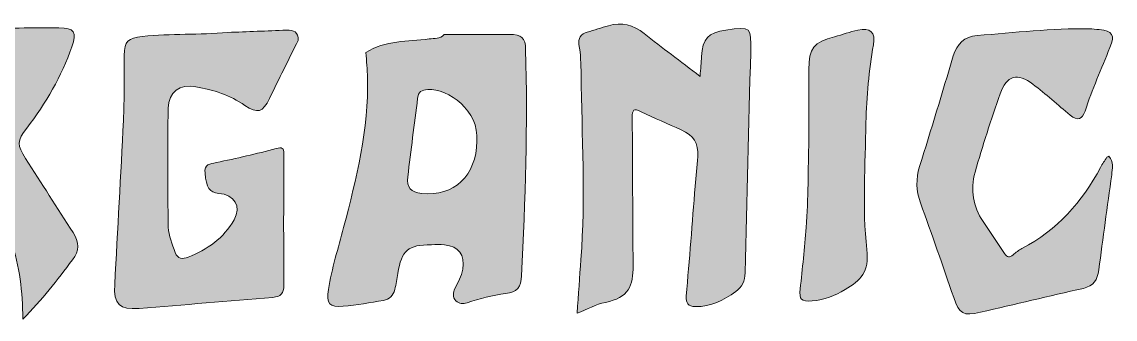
# Model space of a CAD drawing. Extents: x 639 to 1361, y -1331 to -668.
# Drawn here: x 1010.5 to 1359.7, y -1331.3 to -1236.5 of the extents above; entities that cross this region are included whole.
import ezdxf

# ---------------------------------------------------------------- set-up
doc = ezdxf.new("R2010")
doc.units = 0
doc.header["$MEASUREMENT"] = 0
doc.layers.add('katman 1', color=7, linetype='Continuous')

# ---------------------------------------------------------------- blocks, each defined once
blk = doc.blocks.new('block 4')
at = {"layer": 'katman 1', "true_color": 0xffffff}
h = blk.add_hatch(color=7, dxfattribs=at)
h.dxf.hatch_style = 2
edge = h.paths.add_edge_path()
edge.add_spline(control_points=[(986.7145619164285, -1238.478946973381), (990.1384713467141, -1238.83751566114), (993.5632840810367, -1238.800867325968), (996.9877096850578, -1238.500884357109), (1005.413342611284, -1238.451847852299), (1013.839835827073, -1238.382594542891), (1022.266458086293, -1238.362033622449), (1027.149977796833, -1238.350075597598), (1028.128127025404, -1239.74942259258), (1026.446691082363, -1244.401094261419), (1023.039170168175, -1253.82797517964), (1018.158317355274, -1262.44377510262), (1012.013699180214, -1270.354911848659), (1008.872997072755, -1274.398616886901), (1008.871276493634, -1275.752970738002), (1011.649925740203, -1280.058892033499), (1016.724859877613, -1287.92297094073), (1021.701247846044, -1295.851141420018), (1026.824702314583, -1303.683217555688), (1028.812745456444, -1306.722448506061), (1028.860577555924, -1309.45834135828), (1026.621501920754, -1312.374808988719), (1021.738154268123, -1318.735789980281), (1016.960278115434, -1325.178584508802), (1010.748428311344, -1331.26306843643), (1010.688078998774, -1322.430389515899), (1009.717973477584, -1314.37188516857), (1007.063980188113, -1306.574822817911), (1005.663643858474, -1302.460918151741), (1003.636629599594, -1298.64673836757), (1001.674352130023, -1294.79986758019), (1001.153059671753, -1293.777929614291), (1000.543802606084, -1292.70721323046), (999.1560265040034, -1292.617829145391), (995.7086311687581, -1291.627291748351), (993.4131205385156, -1293.41626388413), (991.7417929977964, -1296.033350748399), (990.3344883227301, -1298.23706848007), (989.3339285511511, -1300.700507629292), (988.1533531893547, -1303.049012093561), (985.8837802893158, -1306.064326994208), (986.3632626750168, -1309.48036477097), (986.8126779406302, -1312.849688824721), (987.090164337882, -1314.930041033771), (987.7427799973284, -1316.96273320133), (987.9853386384848, -1319.044892018461), (988.5089968930388, -1323.540507161491), (987.5928315271976, -1324.818381270881), (983.2742639700446, -1325.610880011682), (980.0538560349369, -1326.201984966949), (976.8095320500888, -1326.729772610761), (973.5524327652911, -1327.03930479371), (968.2696096559484, -1327.541369779741), (966.6923117640272, -1326.029496910582), (967.0444712949966, -1320.667742240588), (967.3663486334917, -1315.767446889491), (967.9733689463119, -1310.88556173494), (968.4742295275537, -1305.997482495561), (970.4004178501236, -1287.199897567261), (970.323852079373, -1268.370051780541), (969.4063962791924, -1249.525581071332), (969.3551230214771, -1248.47318885507), (969.3201522509044, -1247.414516525048), (969.370866320407, -1246.363328714171), (969.6080481518202, -1241.447031977299), (971.3725020372985, -1239.672598735051), (976.2788194211516, -1239.421308155172), (979.7704336397292, -1239.242453956071), (983.2913837322685, -1239.40909204345), (986.7145619164285, -1238.478946973381)], knot_values=[0, 0, 0, 0, 1, 1, 1, 2, 2, 2, 3, 3, 3, 4, 4, 4, 5, 5, 5, 6, 6, 6, 7, 7, 7, 8, 8, 8, 9, 9, 9, 10, 10, 10, 11, 11, 11, 12, 12, 12, 13, 13, 13, 14, 14, 14, 15, 15, 15, 16, 16, 16, 17, 17, 17, 18, 18, 18, 19, 19, 19, 20, 20, 20, 21, 21, 21, 22, 22, 22, 23, 23, 23, 23], degree=3, periodic=1)
edge = h.paths.add_edge_path()
edge.add_spline(control_points=[(996.590513995674, -1256.751325126552), (994.5993307969229, -1255.67544700536), (992.4321323544045, -1255.3583442743), (990.2109077275809, -1255.148003477381), (987.5692595932805, -1254.897917302878), (986.277663863897, -1256.182931815601), (985.932730765222, -1258.63166001338), (984.9096314071976, -1265.895428867061), (985.2671247334347, -1273.173822643232), (985.460130695993, -1280.594336254369), (990.6232445132027, -1278.117648645959), (994.1283652778566, -1274.52447724923), (997.1480246443743, -1268.775162133381), (998.0382092655354, -1267.69868180951), (998.9620742229308, -1266.64809620133), (999.8127285388555, -1265.541247656049), (1003.235476578233, -1261.087614643449), (1002.270919924704, -1258.476205690258), (996.590513995674, -1256.751325126552)], knot_values=[0, 0, 0, 0, 1, 1, 1, 2, 2, 2, 3, 3, 3, 4, 4, 4, 5, 5, 5, 6, 6, 6, 6], degree=3, periodic=1)
h = blk.add_hatch(color=7, dxfattribs=at)
h.dxf.hatch_style = 2
edge = h.paths.add_edge_path()
edge.add_spline(control_points=[(1076.268296196095, -1239.8350214036), (1082.510213120264, -1239.593710182591), (1088.753334449824, -1239.377777503541), (1094.993530794884, -1239.0981833972), (1097.346508767663, -1238.99288395531), (1098.858295609674, -1239.695998611031), (1098.716433861393, -1242.360745516809), (1095.654491263054, -1248.537452485049), (1092.545834941653, -1254.69394264869), (1089.545058930964, -1260.902480330569), (1087.417734909504, -1265.303807738052), (1085.750235657313, -1265.870566498841), (1081.678313116723, -1263.08907830004), (1076.933300025185, -1259.847851361468), (1071.627636228053, -1258.151102266311), (1066.053992233294, -1257.160650898219), (1060.927440722344, -1256.249518227389), (1057.257703550573, -1258.823074440032), (1057.180277490264, -1263.939302470171), (1056.988518947564, -1276.60775444279), (1056.988002773835, -1289.28351887664), (1057.221571389093, -1301.950594385959), (1057.271554212473, -1304.662829275341), (1058.552267278934, -1307.378677380872), (1059.424428833834, -1310.040929446928), (1060.105175961864, -1312.118872845229), (1061.974929289363, -1312.148466806018), (1063.525343132564, -1311.544629565291), (1069.680026695463, -1309.147346683079), (1074.928137121104, -1305.397774644709), (1078.246359979064, -1299.61026267249), (1080.706530030893, -1295.319396444251), (1078.336604353804, -1291.542725284799), (1073.393724663694, -1291.15740159179), (1070.346406987854, -1290.919875644839), (1069.377720944434, -1289.27835713929), (1068.956609205314, -1284.75572890414), (1068.677273185514, -1281.756243331361), (1070.503581890283, -1281.78299833661), (1072.570771671564, -1281.349068283569), (1078.981563436173, -1280.003317328061), (1085.367664890433, -1278.51940386953), (1091.712730532734, -1276.89208014169), (1093.592635277033, -1276.409973873411), (1094.139779436544, -1276.584784711591), (1094.129369932883, -1278.63898411809), (1094.058740160093, -1292.604408628282), (1094.057105609934, -1306.57060739908), (1094.124466282394, -1320.536031909269), (1094.136682394133, -1323.065455267581), (1093.085236495144, -1324.12670846628), (1090.642444292404, -1324.324316977749), (1076.391145545114, -1325.477621159149), (1062.150772475225, -1326.770378277892), (1047.893795816844, -1327.844621848919), (1041.540213307904, -1328.32328695897), (1039.790298315975, -1326.52665824613), (1040.113767190154, -1320.199314576279), (1041.004855115343, -1302.769159900359), (1042.076173703153, -1285.347952235839), (1042.893276726274, -1267.914700517511), (1043.217089716283, -1261.0059731644), (1043.057161887264, -1254.074620195908), (1043.120135082983, -1247.153590702121), (1043.161515010763, -1242.603433201111), (1044.401106236313, -1241.62863910299), (1048.930530764374, -1241.115648439569), (1058.024565663454, -1240.085709780778), (1067.181143613474, -1240.758026070329), (1076.268296196095, -1239.8350214036)], knot_values=[0, 0, 0, 0, 1, 1, 1, 2, 2, 2, 3, 3, 3, 4, 4, 4, 5, 5, 5, 6, 6, 6, 7, 7, 7, 8, 8, 8, 9, 9, 9, 10, 10, 10, 11, 11, 11, 12, 12, 12, 13, 13, 13, 14, 14, 14, 15, 15, 15, 16, 16, 16, 17, 17, 17, 18, 18, 18, 19, 19, 19, 20, 20, 20, 21, 21, 21, 22, 22, 22, 23, 23, 23, 23], degree=3, periodic=1)
h = blk.add_hatch(color=7, dxfattribs=at)
h.dxf.hatch_style = 2
edge = h.paths.add_edge_path()
edge.add_spline(control_points=[(1187.803461055304, -1329.410692960231), (1188.224400736524, -1323.423937926382), (1188.592862754633, -1317.831195510091), (1189.015178899144, -1312.242582483661), (1190.503737923054, -1292.541865577408), (1189.334088238653, -1272.839083976229), (1189.064989664605, -1253.13759280938), (1189.021889157693, -1249.979899986891), (1188.989026096544, -1246.827110814869), (1188.398695401174, -1243.6785370617), (1188.050192100824, -1241.819709413809), (1188.980079085133, -1240.290888840362), (1191.057936456953, -1239.723527876879), (1193.319035504834, -1239.106356148), (1195.540475204043, -1238.345257976071), (1197.793917674853, -1237.698062141619), (1202.053641426173, -1236.474558332291), (1205.759338701504, -1237.347150030932), (1209.265878943934, -1240.181115892759), (1214.899571149903, -1244.733682204529), (1220.754185714624, -1249.012848494782), (1227.091766837764, -1253.847073607831), (1227.273976166354, -1251.342512617739), (1227.430118721313, -1249.447638837381), (1227.546515898644, -1247.5502702173), (1227.902417689194, -1241.749509785881), (1229.625233560013, -1239.86883078322), (1235.330759944174, -1239.08803198042), (1243.415331074744, -1237.981613579919), (1243.459980102854, -1237.982731956348), (1243.251962087483, -1246.10756462859), (1242.651824091145, -1269.55862783382), (1241.972453426404, -1293.007712373052), (1241.443719463454, -1316.46032409948), (1241.384359483884, -1319.093498378479), (1240.474947391083, -1320.990780969601), (1238.474257992704, -1322.46144596894), (1234.634011430344, -1325.284142037559), (1230.519762643455, -1327.400282292241), (1225.560967596504, -1327.266507265969), (1223.329376480493, -1327.206286996909), (1222.471065587493, -1326.228826001159), (1222.668846157103, -1323.930304360201), (1223.672890101394, -1312.2631434041), (1224.571634603673, -1300.587121465549), (1225.517695031684, -1288.91497083001), (1225.773545146534, -1285.75899858664), (1226.147771104685, -1282.610424833449), (1226.321635624554, -1279.450495258108), (1226.567936525294, -1274.971999877282), (1225.147856550273, -1272.740666850801), (1221.062255405694, -1270.89973322572), (1216.797455945984, -1268.978276498008), (1212.460048047484, -1267.205305748012), (1208.273276850774, -1265.127792494492), (1205.842528701854, -1263.921580505281), (1205.378402484783, -1264.50683549156), (1205.403436910954, -1267.019139087672), (1205.559923581734, -1282.745404265101), (1205.532308286884, -1298.473648108509), (1205.708237501703, -1314.199655199071), (1205.779297419274, -1320.544290689031), (1204.221657143773, -1324.494310194401), (1196.869708601635, -1325.930305524551), (1193.863942911494, -1326.517281089938), (1191.057678370084, -1328.125850505421), (1187.803461055304, -1329.410692960231)], knot_values=[0, 0, 0, 0, 1, 1, 1, 2, 2, 2, 3, 3, 3, 4, 4, 4, 5, 5, 5, 6, 6, 6, 7, 7, 7, 8, 8, 8, 9, 9, 9, 10, 10, 10, 11, 11, 11, 12, 12, 12, 13, 13, 13, 14, 14, 14, 15, 15, 15, 16, 16, 16, 17, 17, 17, 18, 18, 18, 19, 19, 19, 20, 20, 20, 21, 21, 21, 22, 22, 22, 22], degree=3, periodic=1)
h = blk.add_hatch(color=7, dxfattribs=at)
h.dxf.hatch_style = 2
edge = h.paths.add_edge_path()
edge.add_spline(control_points=[(1261.824581318524, -1274.27103594545), (1261.824581318524, -1266.764235291648), (1261.791116054674, -1259.257262579929), (1261.834388619494, -1251.750720012991), (1261.874822228763, -1244.712519081411), (1263.295676464384, -1242.975508434931), (1270.051100226325, -1241.22671182151), (1272.537337051794, -1240.583215232149), (1274.950621322663, -1239.61711005856), (1277.460688168914, -1239.116679622701), (1281.548267979473, -1238.301555266531), (1283.130598565323, -1239.692299365928), (1282.446410279064, -1243.769125552149), (1281.065989652714, -1251.994956218488), (1280.198989835164, -1260.27094176607), (1280.068397880113, -1268.58856532826), (1279.856508561734, -1282.082293073821), (1278.859949136604, -1295.703257645011), (1280.353239753094, -1309.028712753028), (1281.170256747264, -1316.320182930482), (1278.300846952214, -1318.91352580296), (1273.411821388503, -1321.81958392974), (1270.143151209133, -1323.7625478964), (1266.786215321014, -1325.223061478951), (1262.917665232173, -1325.455081572731), (1259.361142166365, -1325.6684333831), (1258.712655896803, -1325.18366021719), (1259.078451017283, -1321.630320226988), (1259.750595249714, -1315.100378366249), (1260.459215759454, -1308.578867343182), (1260.962141035634, -1302.028278533038), (1261.672051979715, -1292.78248856678), (1261.545675443494, -1283.516137680072), (1261.824581318524, -1274.27103594545)], knot_values=[0, 0, 0, 0, 1, 1, 1, 2, 2, 2, 3, 3, 3, 4, 4, 4, 5, 5, 5, 6, 6, 6, 7, 7, 7, 8, 8, 8, 9, 9, 9, 10, 10, 10, 11, 11, 11, 11], degree=3, periodic=1)
h = blk.add_hatch(color=7, dxfattribs=at)
h.dxf.hatch_style = 2
edge = h.paths.add_edge_path()
edge.add_spline(control_points=[(1357.685270413014, -1279.323860635181), (1359.217446117573, -1281.129694446288), (1358.817583530554, -1283.247297193211), (1358.548226869634, -1285.26889162547), (1357.202045767734, -1295.372734396838), (1355.731380766654, -1305.460317695572), (1354.434408227524, -1315.57026852281), (1354.031620656004, -1318.7100673225), (1352.830226286884, -1320.723316946041), (1349.507271836344, -1321.465402718732), (1338.541849059593, -1323.91413091651), (1327.613160647024, -1326.528034709419), (1316.670277456724, -1329.077760901298), (1311.121581859174, -1330.370604049011), (1309.950211595664, -1329.683404750111), (1308.094394959013, -1324.340232334569), (1304.603425957604, -1314.288523110401), (1301.128372313035, -1304.230275685601), (1297.499843011143, -1294.227947082061), (1296.079246862393, -1290.311478869451), (1295.956225455464, -1286.53807681032), (1297.195644623094, -1282.56775447138), (1300.854886262234, -1270.846051157299), (1304.455284095553, -1259.105249415039), (1307.953909674034, -1247.334767683031), (1309.127774777275, -1243.385436409299), (1311.418725872854, -1241.177159142972), (1315.609368372583, -1240.833215377701), (1327.525153025133, -1239.854980121341), (1339.415559135703, -1238.4866895794), (1351.401285329404, -1238.710622951341), (1352.453505489004, -1238.73023755326), (1353.507360198764, -1238.814201814119), (1354.554418621005, -1238.925007109181), (1358.842876043595, -1239.37846573519), (1359.655419532053, -1240.622874580771), (1357.996781262324, -1244.681204541492), (1355.255554611575, -1251.388968253868), (1352.305019511123, -1258.009068460291), (1350.066115933863, -1264.91710758175), (1349.210213851624, -1267.558110495731), (1347.595622407323, -1268.144655916349), (1345.318263886775, -1266.223027130742), (1341.376331098543, -1262.89697564175), (1337.461239344553, -1259.53246920952), (1333.402565263174, -1256.353183119121), (1328.537111633374, -1252.542014348401), (1324.972329787804, -1253.56851184896), (1322.942476573373, -1259.37589650997), (1320.050183076064, -1267.650677652171), (1317.268952960823, -1275.959354202951), (1314.926040375874, -1284.420043918621), (1313.336053212965, -1290.161960544268), (1314.241249886923, -1295.285501035662), (1317.453915216003, -1300.127554783689), (1319.719659827504, -1303.542302126101), (1322.107049382643, -1306.877042539621), (1324.333220674434, -1310.316738279209), (1325.181638237504, -1311.627561478679), (1325.899033700744, -1311.831192017049), (1327.077544367594, -1310.77647701899), (1327.945232416794, -1309.99989363502), (1328.880539225323, -1309.24197853445), (1329.906606582324, -1308.70773871896), (1341.112652348713, -1302.872996850008), (1349.148703148154, -1293.978377081301), (1354.984649429454, -1282.9258069854), (1355.583841107284, -1281.790999029501), (1356.309409321333, -1280.721401022089), (1357.009857080253, -1279.643372177001), (1357.112145508823, -1279.4859391879), (1357.402837350804, -1279.451011431851), (1357.685270413014, -1279.323860635181)], knot_values=[0, 0, 0, 0, 1, 1, 1, 2, 2, 2, 3, 3, 3, 4, 4, 4, 5, 5, 5, 6, 6, 6, 7, 7, 7, 8, 8, 8, 9, 9, 9, 10, 10, 10, 11, 11, 11, 12, 12, 12, 13, 13, 13, 14, 14, 14, 15, 15, 15, 16, 16, 16, 17, 17, 17, 18, 18, 18, 19, 19, 19, 20, 20, 20, 21, 21, 21, 22, 22, 22, 23, 23, 23, 24, 24, 24, 24], degree=3, periodic=1)
h = blk.add_hatch(color=7, dxfattribs=at)
h.dxf.hatch_style = 2
edge = h.paths.add_edge_path()
edge.add_spline(control_points=[(1120.346436156115, -1246.25476017196), (1126.512303483274, -1242.235745444039), (1133.684623565494, -1242.836743729229), (1140.515322663843, -1241.906942774978), (1142.209060747573, -1241.676299144488), (1144.021948935224, -1242.06317135871), (1145.329417006973, -1240.538996348871), (1152.256468535923, -1240.514994270201), (1159.182573746364, -1240.469312894678), (1166.108592927843, -1240.476023153231), (1170.135092179724, -1240.479894456239), (1171.243919392304, -1241.475421532708), (1171.360746714414, -1245.321776146349), (1172.091390636853, -1269.374783955282), (1171.178709443733, -1293.397939716539), (1170.095260773143, -1317.421267535719), (1169.934472654564, -1320.988114071981), (1168.614186268394, -1322.769257572781), (1164.967504856804, -1323.126535826199), (1160.765506534894, -1323.538270408641), (1156.715865493883, -1324.817176865501), (1152.682742012405, -1326.053326931338), (1151.352304209433, -1326.461018152851), (1150.090689571174, -1326.46549165856), (1149.081828005354, -1325.42703613314), (1147.931878951853, -1324.24336373034), (1148.172846057323, -1322.81485291935), (1148.778145791033, -1321.493448158319), (1149.699687966613, -1319.481919113899), (1150.914330794954, -1317.618445902401), (1151.275824467633, -1315.355368191231), (1152.009909548315, -1310.758927112009), (1150.097227771823, -1308.081189833902), (1145.485387504013, -1307.581533658631), (1144.091890476364, -1307.43046681226), (1142.670261980144, -1307.525356750499), (1141.261623856264, -1307.531292748448), (1133.811172159623, -1307.562521259399), (1131.736928003953, -1309.34048168884), (1130.524780015334, -1316.689935382488), (1130.239077852804, -1318.42238649432), (1130.019445928394, -1320.176774989861), (1129.571063010244, -1321.868534405588), (1129.088268509744, -1323.69045563144), (1127.871905102294, -1324.97899733136), (1125.943910171654, -1325.29308904897), (1121.678422480283, -1325.98828904075), (1117.417838439414, -1326.80478986022), (1113.120950179144, -1327.190715755922), (1108.708783117974, -1327.586879097362), (1107.644002730814, -1326.328275474061), (1108.368280510524, -1321.814250134488), (1109.445879212113, -1315.09900190296), (1111.521069686294, -1308.612590693851), (1113.230292982094, -1302.043333600312), (1117.305828738834, -1286.378665155229), (1121.277441516844, -1270.694726224061), (1120.859598878043, -1254.31610347483), (1120.790947771233, -1251.626408171858), (1120.522537428833, -1248.9417885773), (1120.346436156115, -1246.25476017196)], knot_values=[0, 0, 0, 0, 1, 1, 1, 2, 2, 2, 3, 3, 3, 4, 4, 4, 5, 5, 5, 6, 6, 6, 7, 7, 7, 8, 8, 8, 9, 9, 9, 10, 10, 10, 11, 11, 11, 12, 12, 12, 13, 13, 13, 14, 14, 14, 15, 15, 15, 16, 16, 16, 17, 17, 17, 18, 18, 18, 19, 19, 19, 20, 20, 20, 20], degree=3, periodic=1)
edge = h.paths.add_edge_path()
edge.add_spline(control_points=[(1155.757761012044, -1274.530929420911), (1156.633879898915, -1264.67390372372), (1146.700890621903, -1257.769133702572), (1140.138859952835, -1258.028424975339), (1138.093091381563, -1258.109120135869), (1137.106425286363, -1258.806040706779), (1136.861844964744, -1260.772662636278), (1135.820550482544, -1269.14620501973), (1134.700023331963, -1277.510370247001), (1133.734004186184, -1285.892515526029), (1133.330528383014, -1289.39311976633), (1134.668020560373, -1290.821888664192), (1138.202864329283, -1291.204545459572), (1148.453214424604, -1292.31423296038), (1155.721198705784, -1285.41118351835), (1155.757761012044, -1274.530929420911)], knot_values=[0, 0, 0, 0, 1, 1, 1, 2, 2, 2, 3, 3, 3, 4, 4, 4, 5, 5, 5, 5], degree=3, periodic=1)
at = {"layer": 'katman 1', "lineweight": 0}
for points, knots in [([(986.7145619164285, -1238.478946973381), (990.1384713467141, -1238.83751566114), (993.5632840810367, -1238.800867325968), (996.9877096850578, -1238.500884357109), (1005.413342611284, -1238.451847852299), (1013.839835827073, -1238.382594542891), (1022.266458086293, -1238.362033622449), (1027.149977796833, -1238.350075597598), (1028.128127025404, -1239.74942259258), (1026.446691082363, -1244.401094261419), (1023.039170168175, -1253.82797517964), (1018.158317355274, -1262.44377510262), (1012.013699180214, -1270.354911848659), (1008.872997072755, -1274.398616886901), (1008.871276493634, -1275.752970738002), (1011.649925740203, -1280.058892033499), (1016.724859877613, -1287.92297094073), (1021.701247846044, -1295.851141420018), (1026.824702314583, -1303.683217555688), (1028.812745456444, -1306.722448506061), (1028.860577555924, -1309.45834135828), (1026.621501920754, -1312.374808988719), (1021.738154268123, -1318.735789980281), (1016.960278115434, -1325.178584508802), (1010.748428311344, -1331.26306843643), (1010.688078998774, -1322.430389515899), (1009.717973477584, -1314.37188516857), (1007.063980188113, -1306.574822817911), (1005.663643858474, -1302.460918151741), (1003.636629599594, -1298.64673836757), (1001.674352130023, -1294.79986758019), (1001.153059671753, -1293.777929614291), (1000.543802606084, -1292.70721323046), (999.1560265040034, -1292.617829145391), (995.7086311687581, -1291.627291748351), (993.4131205385156, -1293.41626388413), (991.7417929977964, -1296.033350748399), (990.3344883227301, -1298.23706848007), (989.3339285511511, -1300.700507629292), (988.1533531893547, -1303.049012093561), (985.8837802893158, -1306.064326994208), (986.3632626750168, -1309.48036477097), (986.8126779406302, -1312.849688824721), (987.090164337882, -1314.930041033771), (987.7427799973284, -1316.96273320133), (987.9853386384848, -1319.044892018461), (988.5089968930388, -1323.540507161491), (987.5928315271976, -1324.818381270881), (983.2742639700446, -1325.610880011682), (980.0538560349369, -1326.201984966949), (976.8095320500888, -1326.729772610761), (973.5524327652911, -1327.03930479371), (968.2696096559484, -1327.541369779741), (966.6923117640272, -1326.029496910582), (967.0444712949966, -1320.667742240588), (967.3663486334917, -1315.767446889491), (967.9733689463119, -1310.88556173494), (968.4742295275537, -1305.997482495561), (970.4004178501236, -1287.199897567261), (970.323852079373, -1268.370051780541), (969.4063962791924, -1249.525581071332), (969.3551230214771, -1248.47318885507), (969.3201522509044, -1247.414516525048), (969.370866320407, -1246.363328714171), (969.6080481518202, -1241.447031977299), (971.3725020372985, -1239.672598735051), (976.2788194211516, -1239.421308155172), (979.7704336397292, -1239.242453956071), (983.2913837322685, -1239.40909204345), (986.7145619164285, -1238.478946973381)], [0, 0, 0, 0, 1, 1, 1, 2, 2, 2, 3, 3, 3, 4, 4, 4, 5, 5, 5, 6, 6, 6, 7, 7, 7, 8, 8, 8, 9, 9, 9, 10, 10, 10, 11, 11, 11, 12, 12, 12, 13, 13, 13, 14, 14, 14, 15, 15, 15, 16, 16, 16, 17, 17, 17, 18, 18, 18, 19, 19, 19, 20, 20, 20, 21, 21, 21, 22, 22, 22, 23, 23, 23, 23]), ([(1076.268296196095, -1239.8350214036), (1082.510213120264, -1239.593710182591), (1088.753334449824, -1239.377777503541), (1094.993530794884, -1239.0981833972), (1097.346508767663, -1238.99288395531), (1098.858295609674, -1239.695998611031), (1098.716433861393, -1242.360745516809), (1095.654491263054, -1248.537452485049), (1092.545834941653, -1254.69394264869), (1089.545058930964, -1260.902480330569), (1087.417734909504, -1265.303807738052), (1085.750235657313, -1265.870566498841), (1081.678313116723, -1263.08907830004), (1076.933300025185, -1259.847851361468), (1071.627636228053, -1258.151102266311), (1066.053992233294, -1257.160650898219), (1060.927440722344, -1256.249518227389), (1057.257703550573, -1258.823074440032), (1057.180277490264, -1263.939302470171), (1056.988518947564, -1276.60775444279), (1056.988002773835, -1289.28351887664), (1057.221571389093, -1301.950594385959), (1057.271554212473, -1304.662829275341), (1058.552267278934, -1307.378677380872), (1059.424428833834, -1310.040929446928), (1060.105175961864, -1312.118872845229), (1061.974929289363, -1312.148466806018), (1063.525343132564, -1311.544629565291), (1069.680026695463, -1309.147346683079), (1074.928137121104, -1305.397774644709), (1078.246359979064, -1299.61026267249), (1080.706530030893, -1295.319396444251), (1078.336604353804, -1291.542725284799), (1073.393724663694, -1291.15740159179), (1070.346406987854, -1290.919875644839), (1069.377720944434, -1289.27835713929), (1068.956609205314, -1284.75572890414), (1068.677273185514, -1281.756243331361), (1070.503581890283, -1281.78299833661), (1072.570771671564, -1281.349068283569), (1078.981563436173, -1280.003317328061), (1085.367664890433, -1278.51940386953), (1091.712730532734, -1276.89208014169), (1093.592635277033, -1276.409973873411), (1094.139779436544, -1276.584784711591), (1094.129369932883, -1278.63898411809), (1094.058740160093, -1292.604408628282), (1094.057105609934, -1306.57060739908), (1094.124466282394, -1320.536031909269), (1094.136682394133, -1323.065455267581), (1093.085236495144, -1324.12670846628), (1090.642444292404, -1324.324316977749), (1076.391145545114, -1325.477621159149), (1062.150772475225, -1326.770378277892), (1047.893795816844, -1327.844621848919), (1041.540213307904, -1328.32328695897), (1039.790298315975, -1326.52665824613), (1040.113767190154, -1320.199314576279), (1041.004855115343, -1302.769159900359), (1042.076173703153, -1285.347952235839), (1042.893276726274, -1267.914700517511), (1043.217089716283, -1261.0059731644), (1043.057161887264, -1254.074620195908), (1043.120135082983, -1247.153590702121), (1043.161515010763, -1242.603433201111), (1044.401106236313, -1241.62863910299), (1048.930530764374, -1241.115648439569), (1058.024565663454, -1240.085709780778), (1067.181143613474, -1240.758026070329), (1076.268296196095, -1239.8350214036)], [0, 0, 0, 0, 1, 1, 1, 2, 2, 2, 3, 3, 3, 4, 4, 4, 5, 5, 5, 6, 6, 6, 7, 7, 7, 8, 8, 8, 9, 9, 9, 10, 10, 10, 11, 11, 11, 12, 12, 12, 13, 13, 13, 14, 14, 14, 15, 15, 15, 16, 16, 16, 17, 17, 17, 18, 18, 18, 19, 19, 19, 20, 20, 20, 21, 21, 21, 22, 22, 22, 23, 23, 23, 23]), ([(1187.803461055304, -1329.410692960231), (1188.224400736524, -1323.423937926382), (1188.592862754633, -1317.831195510091), (1189.015178899144, -1312.242582483661), (1190.503737923054, -1292.541865577408), (1189.334088238653, -1272.839083976229), (1189.064989664605, -1253.13759280938), (1189.021889157693, -1249.979899986891), (1188.989026096544, -1246.827110814869), (1188.398695401174, -1243.6785370617), (1188.050192100824, -1241.819709413809), (1188.980079085133, -1240.290888840362), (1191.057936456953, -1239.723527876879), (1193.319035504834, -1239.106356148), (1195.540475204043, -1238.345257976071), (1197.793917674853, -1237.698062141619), (1202.053641426173, -1236.474558332291), (1205.759338701504, -1237.347150030932), (1209.265878943934, -1240.181115892759), (1214.899571149903, -1244.733682204529), (1220.754185714624, -1249.012848494782), (1227.091766837764, -1253.847073607831), (1227.273976166354, -1251.342512617739), (1227.430118721313, -1249.447638837381), (1227.546515898644, -1247.5502702173), (1227.902417689194, -1241.749509785881), (1229.625233560013, -1239.86883078322), (1235.330759944174, -1239.08803198042), (1243.415331074744, -1237.981613579919), (1243.459980102854, -1237.982731956348), (1243.251962087483, -1246.10756462859), (1242.651824091145, -1269.55862783382), (1241.972453426404, -1293.007712373052), (1241.443719463454, -1316.46032409948), (1241.384359483884, -1319.093498378479), (1240.474947391083, -1320.990780969601), (1238.474257992704, -1322.46144596894), (1234.634011430344, -1325.284142037559), (1230.519762643455, -1327.400282292241), (1225.560967596504, -1327.266507265969), (1223.329376480493, -1327.206286996909), (1222.471065587493, -1326.228826001159), (1222.668846157103, -1323.930304360201), (1223.672890101394, -1312.2631434041), (1224.571634603673, -1300.587121465549), (1225.517695031684, -1288.91497083001), (1225.773545146534, -1285.75899858664), (1226.147771104685, -1282.610424833449), (1226.321635624554, -1279.450495258108), (1226.567936525294, -1274.971999877282), (1225.147856550273, -1272.740666850801), (1221.062255405694, -1270.89973322572), (1216.797455945984, -1268.978276498008), (1212.460048047484, -1267.205305748012), (1208.273276850774, -1265.127792494492), (1205.842528701854, -1263.921580505281), (1205.378402484783, -1264.50683549156), (1205.403436910954, -1267.019139087672), (1205.559923581734, -1282.745404265101), (1205.532308286884, -1298.473648108509), (1205.708237501703, -1314.199655199071), (1205.779297419274, -1320.544290689031), (1204.221657143773, -1324.494310194401), (1196.869708601635, -1325.930305524551), (1193.863942911494, -1326.517281089938), (1191.057678370084, -1328.125850505421), (1187.803461055304, -1329.410692960231)], [0, 0, 0, 0, 1, 1, 1, 2, 2, 2, 3, 3, 3, 4, 4, 4, 5, 5, 5, 6, 6, 6, 7, 7, 7, 8, 8, 8, 9, 9, 9, 10, 10, 10, 11, 11, 11, 12, 12, 12, 13, 13, 13, 14, 14, 14, 15, 15, 15, 16, 16, 16, 17, 17, 17, 18, 18, 18, 19, 19, 19, 20, 20, 20, 21, 21, 21, 22, 22, 22, 22]), ([(1261.824581318524, -1274.27103594545), (1261.824581318524, -1266.764235291648), (1261.791116054674, -1259.257262579929), (1261.834388619494, -1251.750720012991), (1261.874822228763, -1244.712519081411), (1263.295676464384, -1242.975508434931), (1270.051100226325, -1241.22671182151), (1272.537337051794, -1240.583215232149), (1274.950621322663, -1239.61711005856), (1277.460688168914, -1239.116679622701), (1281.548267979473, -1238.301555266531), (1283.130598565323, -1239.692299365928), (1282.446410279064, -1243.769125552149), (1281.065989652714, -1251.994956218488), (1280.198989835164, -1260.27094176607), (1280.068397880113, -1268.58856532826), (1279.856508561734, -1282.082293073821), (1278.859949136604, -1295.703257645011), (1280.353239753094, -1309.028712753028), (1281.170256747264, -1316.320182930482), (1278.300846952214, -1318.91352580296), (1273.411821388503, -1321.81958392974), (1270.143151209133, -1323.7625478964), (1266.786215321014, -1325.223061478951), (1262.917665232173, -1325.455081572731), (1259.361142166365, -1325.6684333831), (1258.712655896803, -1325.18366021719), (1259.078451017283, -1321.630320226988), (1259.750595249714, -1315.100378366249), (1260.459215759454, -1308.578867343182), (1260.962141035634, -1302.028278533038), (1261.672051979715, -1292.78248856678), (1261.545675443494, -1283.516137680072), (1261.824581318524, -1274.27103594545)], [0, 0, 0, 0, 1, 1, 1, 2, 2, 2, 3, 3, 3, 4, 4, 4, 5, 5, 5, 6, 6, 6, 7, 7, 7, 8, 8, 8, 9, 9, 9, 10, 10, 10, 11, 11, 11, 11]), ([(1357.685270413014, -1279.323860635181), (1359.217446117573, -1281.129694446288), (1358.817583530554, -1283.247297193211), (1358.548226869634, -1285.26889162547), (1357.202045767734, -1295.372734396838), (1355.731380766654, -1305.460317695572), (1354.434408227524, -1315.57026852281), (1354.031620656004, -1318.7100673225), (1352.830226286884, -1320.723316946041), (1349.507271836344, -1321.465402718732), (1338.541849059593, -1323.91413091651), (1327.613160647024, -1326.528034709419), (1316.670277456724, -1329.077760901298), (1311.121581859174, -1330.370604049011), (1309.950211595664, -1329.683404750111), (1308.094394959013, -1324.340232334569), (1304.603425957604, -1314.288523110401), (1301.128372313035, -1304.230275685601), (1297.499843011143, -1294.227947082061), (1296.079246862393, -1290.311478869451), (1295.956225455464, -1286.53807681032), (1297.195644623094, -1282.56775447138), (1300.854886262234, -1270.846051157299), (1304.455284095553, -1259.105249415039), (1307.953909674034, -1247.334767683031), (1309.127774777275, -1243.385436409299), (1311.418725872854, -1241.177159142972), (1315.609368372583, -1240.833215377701), (1327.525153025133, -1239.854980121341), (1339.415559135703, -1238.4866895794), (1351.401285329404, -1238.710622951341), (1352.453505489004, -1238.73023755326), (1353.507360198764, -1238.814201814119), (1354.554418621005, -1238.925007109181), (1358.842876043595, -1239.37846573519), (1359.655419532053, -1240.622874580771), (1357.996781262324, -1244.681204541492), (1355.255554611575, -1251.388968253868), (1352.305019511123, -1258.009068460291), (1350.066115933863, -1264.91710758175), (1349.210213851624, -1267.558110495731), (1347.595622407323, -1268.144655916349), (1345.318263886775, -1266.223027130742), (1341.376331098543, -1262.89697564175), (1337.461239344553, -1259.53246920952), (1333.402565263174, -1256.353183119121), (1328.537111633374, -1252.542014348401), (1324.972329787804, -1253.56851184896), (1322.942476573373, -1259.37589650997), (1320.050183076064, -1267.650677652171), (1317.268952960823, -1275.959354202951), (1314.926040375874, -1284.420043918621), (1313.336053212965, -1290.161960544268), (1314.241249886923, -1295.285501035662), (1317.453915216003, -1300.127554783689), (1319.719659827504, -1303.542302126101), (1322.107049382643, -1306.877042539621), (1324.333220674434, -1310.316738279209), (1325.181638237504, -1311.627561478679), (1325.899033700744, -1311.831192017049), (1327.077544367594, -1310.77647701899), (1327.945232416794, -1309.99989363502), (1328.880539225323, -1309.24197853445), (1329.906606582324, -1308.70773871896), (1341.112652348713, -1302.872996850008), (1349.148703148154, -1293.978377081301), (1354.984649429454, -1282.9258069854), (1355.583841107284, -1281.790999029501), (1356.309409321333, -1280.721401022089), (1357.009857080253, -1279.643372177001), (1357.112145508823, -1279.4859391879), (1357.402837350804, -1279.451011431851), (1357.685270413014, -1279.323860635181)], [0, 0, 0, 0, 1, 1, 1, 2, 2, 2, 3, 3, 3, 4, 4, 4, 5, 5, 5, 6, 6, 6, 7, 7, 7, 8, 8, 8, 9, 9, 9, 10, 10, 10, 11, 11, 11, 12, 12, 12, 13, 13, 13, 14, 14, 14, 15, 15, 15, 16, 16, 16, 17, 17, 17, 18, 18, 18, 19, 19, 19, 20, 20, 20, 21, 21, 21, 22, 22, 22, 23, 23, 23, 24, 24, 24, 24]), ([(1120.346436156115, -1246.25476017196), (1126.512303483274, -1242.235745444039), (1133.684623565494, -1242.836743729229), (1140.515322663843, -1241.906942774978), (1142.209060747573, -1241.676299144488), (1144.021948935224, -1242.06317135871), (1145.329417006973, -1240.538996348871), (1152.256468535923, -1240.514994270201), (1159.182573746364, -1240.469312894678), (1166.108592927843, -1240.476023153231), (1170.135092179724, -1240.479894456239), (1171.243919392304, -1241.475421532708), (1171.360746714414, -1245.321776146349), (1172.091390636853, -1269.374783955282), (1171.178709443733, -1293.397939716539), (1170.095260773143, -1317.421267535719), (1169.934472654564, -1320.988114071981), (1168.614186268394, -1322.769257572781), (1164.967504856804, -1323.126535826199), (1160.765506534894, -1323.538270408641), (1156.715865493883, -1324.817176865501), (1152.682742012405, -1326.053326931338), (1151.352304209433, -1326.461018152851), (1150.090689571174, -1326.46549165856), (1149.081828005354, -1325.42703613314), (1147.931878951853, -1324.24336373034), (1148.172846057323, -1322.81485291935), (1148.778145791033, -1321.493448158319), (1149.699687966613, -1319.481919113899), (1150.914330794954, -1317.618445902401), (1151.275824467633, -1315.355368191231), (1152.009909548315, -1310.758927112009), (1150.097227771823, -1308.081189833902), (1145.485387504013, -1307.581533658631), (1144.091890476364, -1307.43046681226), (1142.670261980144, -1307.525356750499), (1141.261623856264, -1307.531292748448), (1133.811172159623, -1307.562521259399), (1131.736928003953, -1309.34048168884), (1130.524780015334, -1316.689935382488), (1130.239077852804, -1318.42238649432), (1130.019445928394, -1320.176774989861), (1129.571063010244, -1321.868534405588), (1129.088268509744, -1323.69045563144), (1127.871905102294, -1324.97899733136), (1125.943910171654, -1325.29308904897), (1121.678422480283, -1325.98828904075), (1117.417838439414, -1326.80478986022), (1113.120950179144, -1327.190715755922), (1108.708783117974, -1327.586879097362), (1107.644002730814, -1326.328275474061), (1108.368280510524, -1321.814250134488), (1109.445879212113, -1315.09900190296), (1111.521069686294, -1308.612590693851), (1113.230292982094, -1302.043333600312), (1117.305828738834, -1286.378665155229), (1121.277441516844, -1270.694726224061), (1120.859598878043, -1254.31610347483), (1120.790947771233, -1251.626408171858), (1120.522537428833, -1248.9417885773), (1120.346436156115, -1246.25476017196)], [0, 0, 0, 0, 1, 1, 1, 2, 2, 2, 3, 3, 3, 4, 4, 4, 5, 5, 5, 6, 6, 6, 7, 7, 7, 8, 8, 8, 9, 9, 9, 10, 10, 10, 11, 11, 11, 12, 12, 12, 13, 13, 13, 14, 14, 14, 15, 15, 15, 16, 16, 16, 17, 17, 17, 18, 18, 18, 19, 19, 19, 20, 20, 20, 20]), ([(1155.757761012044, -1274.530929420911), (1156.633879898915, -1264.67390372372), (1146.700890621903, -1257.769133702572), (1140.138859952835, -1258.028424975339), (1138.093091381563, -1258.109120135869), (1137.106425286363, -1258.806040706779), (1136.861844964744, -1260.772662636278), (1135.820550482544, -1269.14620501973), (1134.700023331963, -1277.510370247001), (1133.734004186184, -1285.892515526029), (1133.330528383014, -1289.39311976633), (1134.668020560373, -1290.821888664192), (1138.202864329283, -1291.204545459572), (1148.453214424604, -1292.31423296038), (1155.721198705784, -1285.41118351835), (1155.757761012044, -1274.530929420911)], [0, 0, 0, 0, 1, 1, 1, 2, 2, 2, 3, 3, 3, 4, 4, 4, 5, 5, 5, 5])]:
    blk.add_open_spline(points, degree=3, knots=knots, dxfattribs=at)
blk = doc.blocks.new('block 2')
at = {"layer": 'katman 1'}
blk.add_blockref('block 4', (0, 0), dxfattribs=at)

msp = doc.modelspace()

# ---------------------------------------------------------------- block references
at = {"layer": 'katman 1'}
msp.add_blockref('block 2', (0, 0), dxfattribs=at)

doc.saveas('drawing.dxf')
